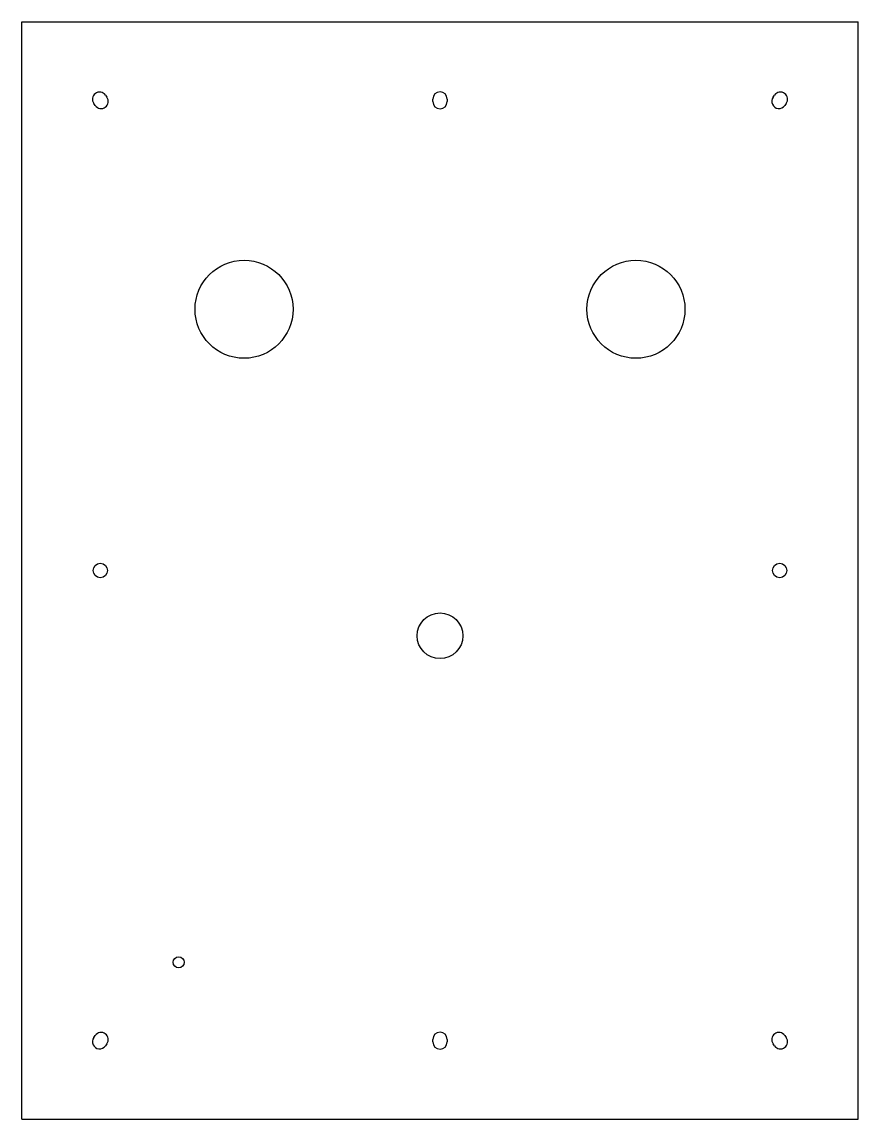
# Model space of a CAD drawing. Header units: millimetres. Extents: x -320 to 320, y -420 to 420.
import ezdxf

# ---------------------------------------------------------------- set-up
doc = ezdxf.new("R2010")
doc.units = ezdxf.units.MM

msp = doc.modelspace()

# ---------------------------------------------------------------- linework, layer by layer
for p, q in [((-320, -420), (-320, 420)), ((-320, 420), (320, 420)), ((320, -420), (320, 420)), ((-256.13, 364.03), (-254.96, 362.41)), ((254.96, 362.41), (256.13, 364.03)), ((-263.87, 355.97), (-265.04, 357.59)), ((-5.5, 359), (-5.5, 361)), ((5.5, 361), (5.5, 359)), ((265.04, 357.59), (263.87, 355.97)), ((-265.04, -357.59), (-263.87, -355.97)), ((-5.5, -361), (-5.5, -359)), ((5.5, -359), (5.5, -361)), ((263.87, -355.97), (265.04, -357.59)), ((-254.96, -362.41), (-256.13, -364.03)), ((256.13, -364.03), (254.96, -362.41)), ((-320, -420), (320, -420))]:
    msp.add_line(p, q)
for centre, radius in [((-150, 200), 37.5), ((150, 200), 37.5), ((-260, 0), 5.5), ((260, 0), 5.5), ((0, -50), 17.5), ((-200, -300), 4.25)]:
    msp.add_circle(centre, radius)
for centre, start, end in [((-260.59, 360.81), 35.83765, 215.83765), ((-259.41, 359.19), 215.83765, 395.83765), ((0, 361), 360, 540), ((259.41, 359.19), 144.16235, 324.16235), ((260.59, 360.81), 324.16235, 504.16235), ((0, 359), 180, 360), ((-260.59, -360.81), 144.16235, 324.16235), ((-259.41, -359.19), 324.16235, 504.16235), ((0, -359), 0, 180), ((0, -361), 180, 360), ((259.41, -359.19), 35.83765, 215.83765), ((260.59, -360.81), 215.83765, 395.83765)]:
    msp.add_arc(centre, 5.5, start, end)

doc.saveas('drawing.dxf')
